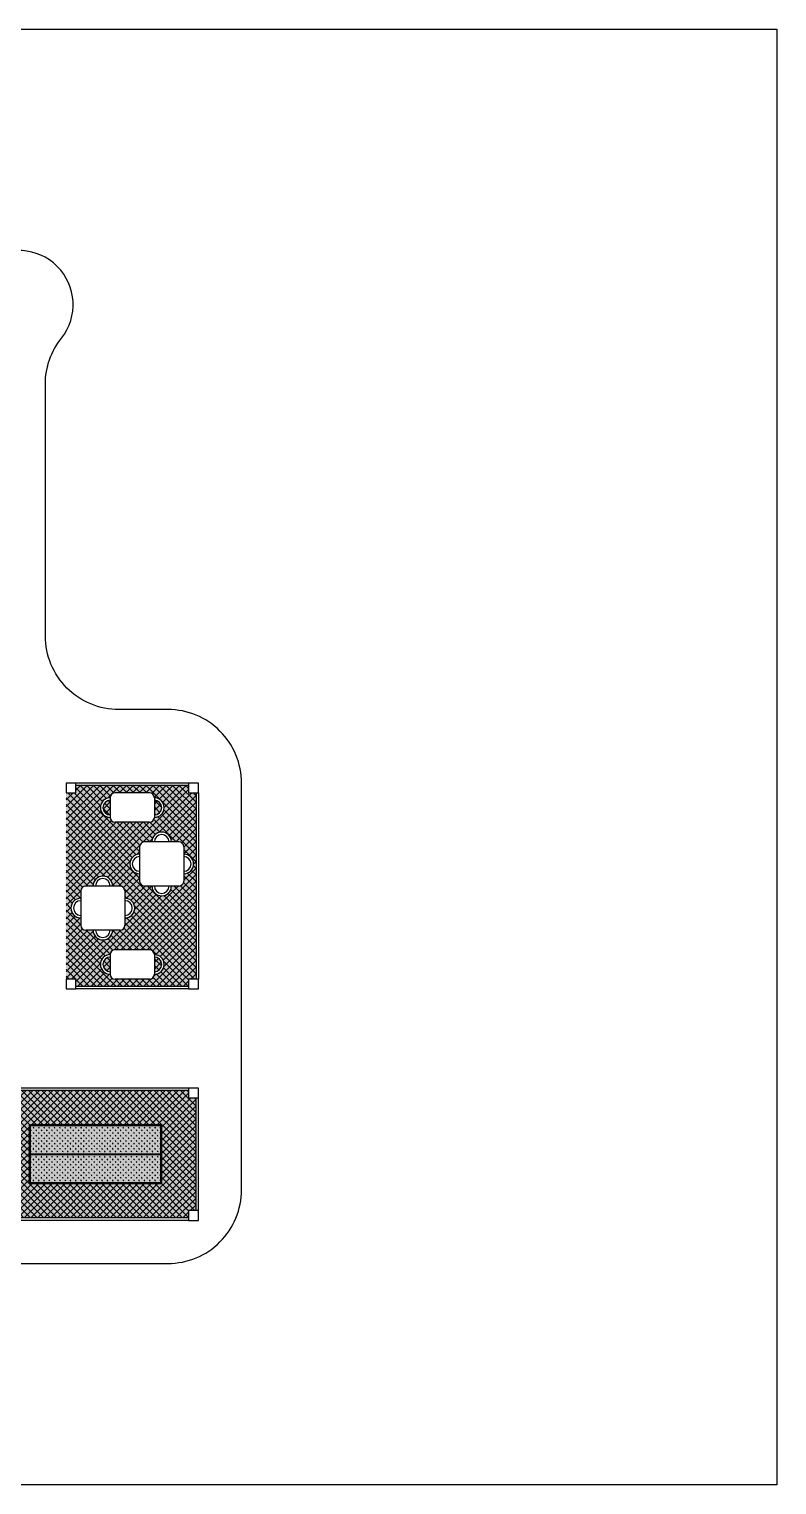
# Model space of a CAD drawing. Header units: millimetres. Extents: x 0 to 2688, y 0 to 2044.
# Drawn here: x 2522.96 to 2538.21, y 2014.14 to 2043.84 of the extents above; entities that cross this region are included whole.
import ezdxf

# ---------------------------------------------------------------- set-up
doc = ezdxf.new("R2010")
doc.units = ezdxf.units.MM
pattern_1 = [(135, (4634.47287, -403.61022), (-0.067351921, -0.067351921), []), (225, (4634.47287, -403.61022), (0.067351921, -0.067351921), [])]

# ---------------------------------------------------------------- blocks, each defined once
blk = doc.blocks.new('MIS')
at = {"true_color": 0xa19f8c, "transparency": 33554564}
h = blk.add_hatch(color=253, dxfattribs=at)
h.paths.add_polyline_path([(2573.911, 2028.403), (2573.911, 2028.253), (2573.711, 2028.253), (2573.711, 2024.453), (2573.911, 2024.453), (2573.911, 2024.303), (2576.211, 2024.303), (2576.211, 2024.453), (2576.361, 2024.453), (2576.361, 2028.253), (2576.211, 2028.253), (2576.211, 2028.403)])
h.paths.add_polyline_path([(2575.511, 2024.953, -1), (2575.511, 2024.553, -0.414214), (2575.411, 2024.453), (2574.711, 2024.453, -0.414214), (2574.611, 2024.553, -1), (2574.611, 2024.953, -0.414214), (2574.711, 2025.053), (2575.411, 2025.053, -0.414214)], flags=16)
h.paths.add_polyline_path([(2575.511, 2024.903, -1), (2575.511, 2024.603)], flags=0)
h.paths.add_polyline_path([(2575.461, 2026.353), (2575.311, 2026.353, -0.414214), (2575.211, 2026.453), (2575.211, 2026.603, -1), (2575.211, 2027.003), (2575.211, 2027.153, -0.414214), (2575.311, 2027.253), (2575.461, 2027.253, -1), (2575.861, 2027.253), (2576.011, 2027.253, -0.414214), (2576.111, 2027.153), (2576.111, 2027.003, -1), (2576.111, 2026.603), (2576.111, 2026.453, -0.414214), (2576.011, 2026.353), (2575.861, 2026.353, -1)], flags=16)
h.paths.add_polyline_path([(2574.911, 2025.703), (2574.911, 2025.553, -0.414214), (2574.811, 2025.453), (2574.661, 2025.453, -1), (2574.261, 2025.453), (2574.111, 2025.453, -0.414214), (2574.011, 2025.553), (2574.011, 2025.703, -1), (2574.011, 2026.103), (2574.011, 2026.253, -0.414214), (2574.111, 2026.353), (2574.261, 2026.353, -1), (2574.661, 2026.353), (2574.811, 2026.353, -0.414214), (2574.911, 2026.253), (2574.911, 2026.103, -1)], flags=16)
h.paths.add_polyline_path([(2574.611, 2024.603, -1), (2574.611, 2024.903)], flags=0)
h.paths.add_polyline_path([(2575.411, 2027.653), (2574.711, 2027.653, -0.414214), (2574.611, 2027.753, -1), (2574.611, 2028.153, -0.414214), (2574.711, 2028.253), (2575.411, 2028.253, -0.414214), (2575.511, 2028.153, -1), (2575.511, 2027.753, -0.414214)], flags=16)
h.paths.add_polyline_path([(2575.511, 2028.103, -1), (2575.511, 2027.803)], flags=0)
h.paths.add_polyline_path([(2574.611, 2027.803, -1), (2574.611, 2028.103)], flags=0)
at = {"true_color": 0xffffff, "transparency": 33554687}
h = blk.add_hatch(dxfattribs=at)
h.set_pattern_fill('ANSI37', scale=0.03, angle=90, style=0)
h.set_pattern_definition(pattern_1)
h.paths.add_polyline_path([(2576.211, 2028.253), (2576.211, 2028.403), (2573.911, 2028.403), (2573.911, 2028.253), (2573.711, 2028.253), (2573.711, 2024.453), (2573.911, 2024.453), (2573.911, 2024.303), (2576.211, 2024.303), (2576.211, 2024.453), (2576.361, 2024.453), (2576.361, 2028.253)])
h.paths.add_polyline_path([(2575.461, 2026.353), (2575.311, 2026.353, -0.414214), (2575.211, 2026.453), (2575.211, 2026.603, -1), (2575.211, 2027.003), (2575.211, 2027.153, -0.414214), (2575.311, 2027.253), (2575.461, 2027.253, -1), (2575.861, 2027.253), (2576.011, 2027.253, -0.414214), (2576.111, 2027.153), (2576.111, 2027.003, -1), (2576.111, 2026.603), (2576.111, 2026.453, -0.414214), (2576.011, 2026.353), (2575.861, 2026.353, -1)], flags=16)
h.paths.add_polyline_path([(2575.511, 2024.553, -0.414214), (2575.411, 2024.453), (2574.711, 2024.453, -0.414214), (2574.611, 2024.553, -1), (2574.611, 2024.953, -0.414214), (2574.711, 2025.053), (2575.411, 2025.053, -0.414214), (2575.511, 2024.953, -1)], flags=16)
h.paths.add_polyline_path([(2575.511, 2024.603), (2575.511, 2024.903, -1)], flags=0)
h.paths.add_polyline_path([(2574.911, 2025.703), (2574.911, 2025.553, -0.414214), (2574.811, 2025.453), (2574.661, 2025.453, -1), (2574.261, 2025.453), (2574.111, 2025.453, -0.414214), (2574.011, 2025.553), (2574.011, 2025.703, -1), (2574.011, 2026.103), (2574.011, 2026.253, -0.414214), (2574.111, 2026.353), (2574.261, 2026.353, -1), (2574.661, 2026.353), (2574.811, 2026.353, -0.414214), (2574.911, 2026.253), (2574.911, 2026.103, -1)], flags=16)
h.paths.add_polyline_path([(2574.611, 2024.603, -1), (2574.611, 2024.903)], flags=0)
h.paths.add_polyline_path([(2575.411, 2027.653), (2574.711, 2027.653, -0.414214), (2574.611, 2027.753, -1), (2574.611, 2028.153, -0.414214), (2574.711, 2028.253), (2575.411, 2028.253, -0.414214), (2575.511, 2028.153, -1), (2575.511, 2027.753, -0.414214)], flags=16)
h.paths.add_polyline_path([(2575.511, 2028.103, -1), (2575.511, 2027.803)], flags=0)
h.paths.add_polyline_path([(2574.611, 2027.803, -1), (2574.611, 2028.103)], flags=0)
h = blk.add_hatch(color=7, dxfattribs=at)
h.paths.add_polyline_path([(2575.511, 2024.903), (2575.511, 2024.603, 1)])
h.paths.add_polyline_path([(2574.611, 2024.603), (2574.611, 2024.903, 1)])
h.paths.add_polyline_path([(2574.611, 2027.803), (2574.611, 2028.103, 1)])
h.paths.add_polyline_path([(2575.511, 2027.803, 1), (2575.511, 2028.103)])
at = {"true_color": 0xa19f8c, "transparency": 33554564}
h = blk.add_hatch(color=253, dxfattribs=at)
h.paths.add_polyline_path([(2576.211, 2019.581), (2576.211, 2019.731), (2576.361, 2019.731), (2576.361, 2022.031), (2576.211, 2022.031), (2576.211, 2022.181), (2572.411, 2022.181), (2572.411, 2022.031), (2572.261, 2022.031), (2572.261, 2019.731), (2572.411, 2019.731), (2572.411, 2019.581)])
h.paths.add_polyline_path([(2572.961, 2021.481), (2572.961, 2020.281), (2575.661, 2020.281), (2575.661, 2021.481)], flags=16)
at = {"true_color": 0xffffff, "transparency": 33554687}
h = blk.add_hatch(dxfattribs=at)
h.set_pattern_fill('ANSI37', scale=0.03, angle=90, style=0)
h.set_pattern_definition(pattern_1)
h.paths.add_polyline_path([(2572.411, 2022.181), (2572.411, 2022.031), (2572.261, 2022.031), (2572.261, 2019.731), (2572.411, 2019.731), (2572.411, 2019.581), (2576.211, 2019.581), (2576.211, 2019.731), (2576.361, 2019.731), (2576.361, 2022.031), (2576.211, 2022.031), (2576.211, 2022.181)])
h.paths.add_polyline_path([(2575.661, 2020.281), (2575.661, 2021.481), (2572.961, 2021.481), (2572.961, 2020.281)], flags=16)
at = {"true_color": 0xc8dfa5, "transparency": 33554687}
h = blk.add_hatch(color=9, dxfattribs=at)
h.paths.add_polyline_path([(2572.961, 2020.281), (2575.661, 2020.281), (2575.661, 2021.481), (2572.961, 2021.481)])
h.paths.add_polyline_path([(2572.981, 2020.891), (2575.641, 2020.891), (2575.641, 2021.461), (2572.981, 2021.461)], flags=16)
h.paths.add_polyline_path([(2572.981, 2020.301), (2575.641, 2020.301), (2575.641, 2020.871), (2572.981, 2020.871)], flags=16)
at = {"transparency": 33554687}
h = blk.add_hatch(color=26, dxfattribs=at)
h.paths.add_polyline_path([(2572.981, 2020.871), (2572.981, 2020.301), (2575.641, 2020.301), (2575.641, 2020.871)])
h.paths.add_polyline_path([(2572.981, 2021.461), (2572.981, 2020.891), (2575.641, 2020.891), (2575.641, 2021.461)])
at = {"true_color": 0x83b13e, "transparency": 33554687}
h = blk.add_hatch(dxfattribs=at)
h.set_pattern_fill('GRASS', color=65, scale=0.003, angle=90, style=0)
h.set_pattern_definition([(180, (100, 0), (-0.0538815367, -0.0538815367), [0.0142875, -0.0934755734]), (135, (100, 0), (-0.0538815367, -0.0538815367), [0.0142875, -0.0619125]), (225, (100, 0), (0.0538815367, -0.0538815367), [0.0142875, -0.0619125])])
h.paths.add_polyline_path([(2572.981, 2020.871), (2572.981, 2020.301), (2575.641, 2020.301), (2575.641, 2020.871)])
h.paths.add_polyline_path([(2575.641, 2020.891), (2575.641, 2021.461), (2572.981, 2021.461), (2572.981, 2020.891)])
for p, q in [((2573.911, 2028.453), (2573.711, 2028.453)), ((2573.711, 2028.453), (2573.711, 2028.253)), ((2573.711, 2028.253), (2573.911, 2028.253)), ((2573.911, 2028.253), (2573.911, 2028.453)), ((2575.411, 2028.253), (2574.711, 2028.253)), ((2576.411, 2028.453), (2576.211, 2028.453)), ((2576.211, 2028.453), (2576.211, 2028.253)), ((2576.211, 2028.253), (2576.411, 2028.253)), ((2576.411, 2028.253), (2576.411, 2028.453)), ((2574.611, 2028.153), (2574.611, 2027.753)), ((2575.511, 2028.153), (2575.511, 2027.753)), ((2575.411, 2027.653), (2574.711, 2027.653)), ((2575.211, 2027.153), (2575.211, 2026.453)), ((2576.011, 2027.253), (2575.311, 2027.253)), ((2576.111, 2027.153), (2576.111, 2026.453)), ((2574.011, 2026.253), (2574.011, 2025.553)), ((2574.811, 2026.353), (2574.111, 2026.353)), ((2574.911, 2026.253), (2574.911, 2025.553)), ((2576.011, 2026.353), (2575.311, 2026.353)), ((2574.811, 2025.453), (2574.111, 2025.453)), ((2574.611, 2024.953), (2574.611, 2024.553)), ((2575.411, 2025.053), (2574.711, 2025.053)), ((2575.511, 2024.953), (2575.511, 2024.553)), ((2573.911, 2024.453), (2573.711, 2024.453)), ((2573.711, 2024.453), (2573.711, 2024.253)), ((2573.911, 2024.253), (2573.911, 2024.453)), ((2575.411, 2024.453), (2574.711, 2024.453)), ((2576.411, 2024.453), (2576.211, 2024.453)), ((2576.211, 2024.453), (2576.211, 2024.253)), ((2576.411, 2024.253), (2576.411, 2024.453)), ((2573.711, 2024.253), (2573.911, 2024.253)), ((2576.211, 2024.253), (2576.411, 2024.253)), ((2576.411, 2022.231), (2576.211, 2022.231)), ((2576.211, 2022.231), (2576.211, 2022.031)), ((2576.211, 2022.031), (2576.411, 2022.031)), ((2576.411, 2022.031), (2576.411, 2022.231)), ((2576.411, 2019.731), (2576.211, 2019.731)), ((2576.211, 2019.731), (2576.211, 2019.531)), ((2576.411, 2019.531), (2576.411, 2019.731)), ((2576.211, 2019.531), (2576.411, 2019.531))]:
    blk.add_line(p, q)
blk.add_lwpolyline([(2557.689, 2036.596), (2557.689, 2024.809, -0.169472), (2557.364, 2023.876, 0.892135), (2558.913, 2022.327, -0.169472), (2559.846, 2022.653), (2562.289, 2022.653, -0.414214), (2563.789, 2021.153), (2563.789, 2020.153, 0.414214), (2565.289, 2018.653), (2575.789, 2018.653, 0.414214), (2577.289, 2020.153), (2577.289, 2028.453, 0.414214), (2575.789, 2029.953), (2574.789, 2029.953, -0.414214), (2573.289, 2031.453), (2573.289, 2036.596, -0.169472), (2573.615, 2037.529, 0.892135), (2572.066, 2039.078, -0.169472), (2571.133, 2038.753), (2559.846, 2038.753, -0.169472), (2558.913, 2039.078, 0.892135), (2557.364, 2037.529, -0.169472)], format="xyb", close=True)
for points in [[(2576.211, 2028.453), (2573.911, 2028.453)], [(2576.211, 2028.403), (2573.911, 2028.403)], [(2576.361, 2028.253), (2576.361, 2024.453)], [(2576.411, 2028.253), (2576.411, 2024.453)], [(2576.211, 2024.303), (2573.911, 2024.303)], [(2576.211, 2024.253), (2573.911, 2024.253)], [(2576.211, 2022.231), (2572.411, 2022.231)], [(2576.211, 2022.181), (2572.411, 2022.181)], [(2576.361, 2019.731), (2576.361, 2022.031)], [(2576.411, 2019.731), (2576.411, 2022.031)], [(2576.211, 2019.581), (2572.411, 2019.581)], [(2576.211, 2019.531), (2572.411, 2019.531)]]:
    blk.add_lwpolyline(points)
for points in [[(2572.961, 2020.281), (2575.661, 2020.281), (2575.661, 2021.481), (2572.961, 2021.481)], [(2572.981, 2020.891), (2575.641, 2020.891), (2575.641, 2021.461), (2572.981, 2021.461)], [(2572.981, 2020.301), (2575.641, 2020.301), (2575.641, 2020.871), (2572.981, 2020.871)]]:
    blk.add_lwpolyline(points, close=True)
for centre, radius, start, end in [((2574.711, 2028.153), 0.1, 90, 180), ((2575.411, 2028.153), 0.1, 0, 90), ((2574.611, 2027.953), 0.2, 90, 270), ((2574.611, 2027.953), 0.15, 90, 270), ((2575.511, 2027.953), 0.2, 270, 90), ((2575.511, 2027.953), 0.15, 270, 90), ((2574.711, 2027.753), 0.1, 180, 270), ((2575.411, 2027.753), 0.1, 270, 0), ((2575.661, 2027.253), 0.2, 0, 180), ((2575.661, 2027.253), 0.15, 0, 180), ((2575.311, 2027.153), 0.1, 90, 180), ((2576.011, 2027.153), 0.1, 0, 90), ((2575.211, 2026.803), 0.2, 90, 270), ((2575.211, 2026.803), 0.15, 90, 270), ((2576.111, 2026.803), 0.2, 270, 90), ((2576.111, 2026.803), 0.15, 270, 90), ((2574.461, 2026.353), 0.2, 0, 180), ((2574.461, 2026.353), 0.15, 0, 180), ((2575.311, 2026.453), 0.1, 180, 270), ((2576.011, 2026.453), 0.1, 270, 0), ((2574.111, 2026.253), 0.1, 90, 180), ((2574.811, 2026.253), 0.1, 0, 90), ((2575.661, 2026.353), 0.2, 180, 0), ((2575.661, 2026.353), 0.15, 180, 0), ((2574.011, 2025.903), 0.2, 90, 270), ((2574.011, 2025.903), 0.15, 90, 270), ((2574.911, 2025.903), 0.2, 270, 90), ((2574.911, 2025.903), 0.15, 270, 90), ((2574.111, 2025.553), 0.1, 180, 270), ((2574.811, 2025.553), 0.1, 270, 0), ((2574.461, 2025.453), 0.2, 180, 0), ((2574.461, 2025.453), 0.15, 180, 0), ((2574.611, 2024.753), 0.2, 90, 270), ((2574.711, 2024.953), 0.1, 90, 180), ((2575.411, 2024.953), 0.1, 0, 90), ((2575.511, 2024.753), 0.2, 270, 90), ((2574.611, 2024.753), 0.15, 90, 270), ((2575.511, 2024.753), 0.15, 270, 90), ((2574.711, 2024.553), 0.1, 180, 270), ((2575.411, 2024.553), 0.1, 270, 0)]:
    blk.add_arc(centre, radius, start, end)

msp = doc.modelspace()

# ---------------------------------------------------------------- linework, layer by layer
msp.add_lwpolyline([(2496.207, 2043.835), (2538.207, 2043.835), (2538.207, 2014.135), (2496.207, 2014.135)], close=True)

# ---------------------------------------------------------------- block references
msp.add_blockref('MIS', (-50, 0))

doc.saveas('drawing.dxf')
